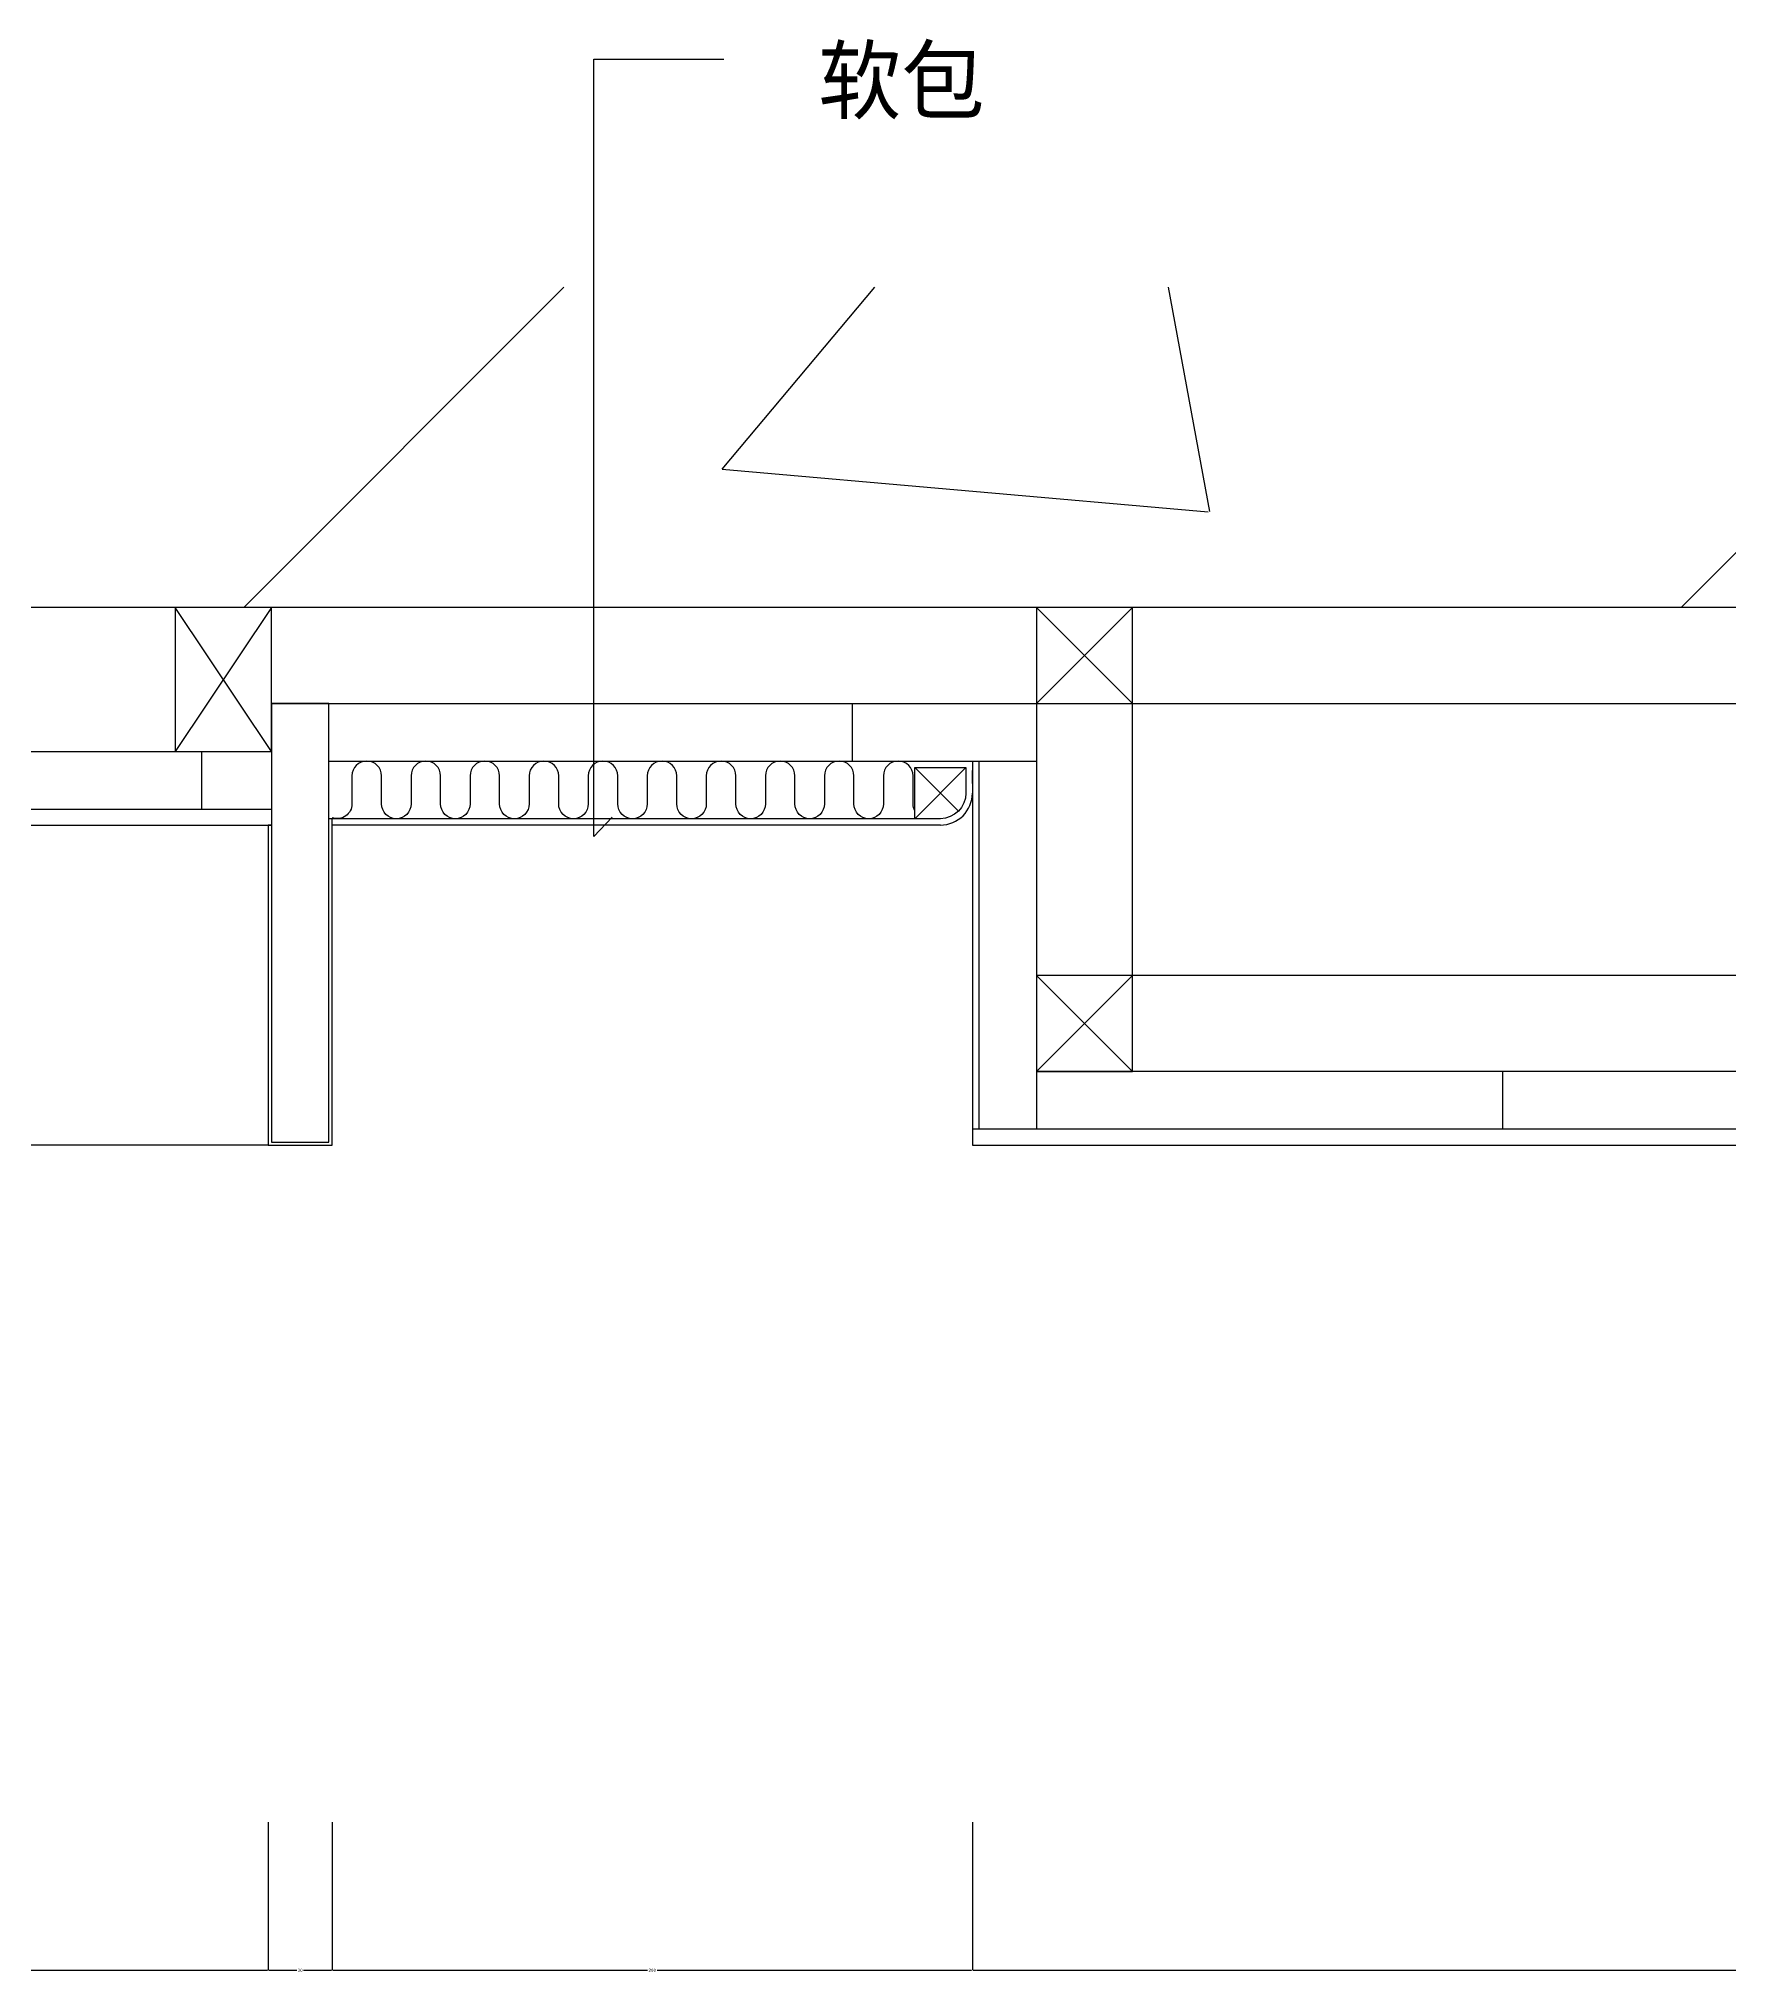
# Model space of a CAD drawing. Header units: metres. Extents: x -204445 to -200753, y -34616 to -32413.
# Drawn here: x -202031 to -201503, y -33564 to -32960 of the extents above; entities that cross this region are included whole.
import ezdxf

# ---------------------------------------------------------------- set-up
doc = ezdxf.new("R2010")
doc.units = ezdxf.units.M
for name, color, linetype in [('10填充', 8, 'Continuous'), ('1虚线', 8, 'Continuous'), ('21', 8, 'Continuous'), ('4', 3, 'Continuous'), ('5', 3, 'Continuous'), ('7标住', 1, 'Continuous'), ('LAYER2', 3, 'Continuous'), ('WALL', 7, 'Continuous')]:
    doc.layers.add(name, color=color, linetype=linetype)
doc.dimstyles.get("Standard").update_dxf_attribs({"dimtxt": 2.5, "dimasz": 2.5, "dimexe": 1.25, "dimexo": 0.625, "dimtad": 1, "dimcen": 2.5, "dimazin": 3, "dimtfac": 1, "dimtmove": 0, "dimatfit": 3})

# ---------------------------------------------------------------- blocks, each defined once
blk = doc.blocks.new('_CLOSEDFILLED')
at = {"color": 0, "linetype": 'BYBLOCK'}
blk.add_solid([(-1, 0.2), (0, 0), (-1, -0.2)], dxfattribs=at)
blk = doc.blocks.new('*D10')
for p, q in [((-203369, -33517.22), (-203369, -33563.5)), ((-201959, -33517.22), (-201959, -33563.5)), ((-203368.75, -33563.5), (-202666, -33563.5)), ((-202662, -33563.5), (-201959.25, -33563.5))]:
    blk.add_line(p, q)
at = {"layer": 'Defpoints'}
for p in [(-203369, -33517.22), (-201959, -33517.22), (-203369, -33563.5)]:
    blk.add_point(p, dxfattribs=at)
at = {"layer": '7标住', "xscale": 0.25, "yscale": 0.25, "rotation": 180}
blk.add_blockref('_CLOSEDFILLED', (-203369, -33563.5), dxfattribs=at)
at = {"layer": '7标住', "xscale": 0.25, "yscale": 0.25}
blk.add_blockref('_CLOSEDFILLED', (-201959, -33563.5), dxfattribs=at)
at = {"layer": '7标住', "insert": (-202664, -33563.5), "char_height": 1, "attachment_point": 5}
blk.add_mtext('1410', dxfattribs=at)
blk = doc.blocks.new('*D11')
for p, q in [((-201959, -33517.22), (-201959, -33563.5)), ((-201939, -33517.22), (-201939, -33563.5)), ((-201958.75, -33563.5), (-201950, -33563.5)), ((-201948, -33563.5), (-201939.25, -33563.5))]:
    blk.add_line(p, q)
at = {"layer": 'Defpoints'}
for p in [(-201959, -33517.22), (-201939, -33517.22), (-201959, -33563.5)]:
    blk.add_point(p, dxfattribs=at)
at = {"layer": '7标住', "xscale": 0.25, "yscale": 0.25, "rotation": 180}
blk.add_blockref('_CLOSEDFILLED', (-201959, -33563.5), dxfattribs=at)
at = {"layer": '7标住', "xscale": 0.25, "yscale": 0.25}
blk.add_blockref('_CLOSEDFILLED', (-201939, -33563.5), dxfattribs=at)
at = {"layer": '7标住', "insert": (-201949, -33563.5), "char_height": 1, "attachment_point": 5}
blk.add_mtext('20', dxfattribs=at)
blk = doc.blocks.new('*D12')
for p, q in [((-201939, -33517.22), (-201939, -33563.5)), ((-201739, -33517.22), (-201739, -33563.5)), ((-201938.75, -33563.5), (-201840.5, -33563.5)), ((-201837.5, -33563.5), (-201739.25, -33563.5))]:
    blk.add_line(p, q)
at = {"layer": 'Defpoints'}
for p in [(-201939, -33517.22), (-201739, -33517.22), (-201939, -33563.5)]:
    blk.add_point(p, dxfattribs=at)
at = {"layer": '7标住', "xscale": 0.25, "yscale": 0.25, "rotation": 180}
blk.add_blockref('_CLOSEDFILLED', (-201939, -33563.5), dxfattribs=at)
at = {"layer": '7标住', "xscale": 0.25, "yscale": 0.25}
blk.add_blockref('_CLOSEDFILLED', (-201739, -33563.5), dxfattribs=at)
at = {"layer": '7标住', "insert": (-201839, -33563.5), "char_height": 1, "attachment_point": 5}
blk.add_mtext('200', dxfattribs=at)
blk = doc.blocks.new('*D13')
for p, q in [((-201739, -33517.22), (-201739, -33563.5)), ((-201039, -33517.22), (-201039, -33563.5)), ((-201738.75, -33563.5), (-201390.5, -33563.5)), ((-201387.5, -33563.5), (-201039.25, -33563.5))]:
    blk.add_line(p, q)
at = {"layer": 'Defpoints'}
for p in [(-201739, -33517.22), (-201039, -33517.22), (-201739, -33563.5)]:
    blk.add_point(p, dxfattribs=at)
at = {"layer": '7标住', "xscale": 0.25, "yscale": 0.25, "rotation": 180}
blk.add_blockref('_CLOSEDFILLED', (-201739, -33563.5), dxfattribs=at)
at = {"layer": '7标住', "xscale": 0.25, "yscale": 0.25}
blk.add_blockref('_CLOSEDFILLED', (-201039, -33563.5), dxfattribs=at)
at = {"layer": '7标住', "insert": (-201389, -33563.5), "char_height": 1, "attachment_point": 5}
blk.add_mtext('700', dxfattribs=at)

msp = doc.modelspace()

# ---------------------------------------------------------------- hatches: boundary and pattern name
at = {"layer": '10填充'}
h = msp.add_hatch(dxfattribs=at)
h.set_pattern_fill('ANSI31', scale=100)
h.paths.add_polyline_path([(-200880.16, -33037.8), (-204445.11, -33037.8), (-204445.11, -33137.8), (-200880.16, -33137.8)])
h = msp.add_hatch(dxfattribs=at)
h.set_pattern_fill('AR-CONC', scale=10)
h.paths.add_polyline_path([(-200880.16, -33037.8), (-204445.11, -33037.8), (-204445.11, -33137.8), (-200880.16, -33137.8)])
h = msp.add_hatch(dxfattribs=at)
h.set_pattern_fill('AR-PARQ1', scale=4)
h.paths.add_polyline_path([(-201940, -33167.8), (-201958, -33167.8), (-201958, -33182.8), (-201958, -33304.8), (-201940, -33304.8)])
h.paths.add_polyline_path([(-201719, -33167.8), (-201940, -33167.8), (-201940, -33185.8), (-201719, -33185.8)])
h = msp.add_hatch(dxfattribs=at)
h.set_pattern_fill('AR-PARQ1', scale=4)
h.paths.add_polyline_path([(-201719, -33185.8), (-201737, -33185.8), (-201737, -33300.8), (-201719, -33300.8)])
h.paths.add_polyline_path([(-201059, -33282.8), (-201719, -33282.8), (-201719, -33300.8), (-201059, -33300.8)])
h.paths.add_polyline_path([(-201041, -33185.8), (-201059, -33185.8), (-201059, -33300.8), (-201041, -33300.8)])
h.paths.add_polyline_path([(-200939.71, -33167.8), (-201059, -33167.8), (-201059, -33185.8), (-200939.71, -33185.8)])
h = msp.add_hatch(dxfattribs=at)
h.set_pattern_fill('AR-PARQ1', scale=4)
h.paths.add_polyline_path([(-201958, -33182.8), (-201988, -33182.8), (-203370, -33182.8), (-203370, -33200.8), (-201958, -33200.8)])

# ---------------------------------------------------------------- linework, layer by layer
for p, q in [((-201719, -33167.8), (-201719, -33300.8)), ((-203370, -33182.8), (-201958, -33182.8)), ((-201757, -33187.8), (-201743.34, -33201.46)), ((-201757, -33203.8), (-201741, -33187.8)), ((-201737, -33185.8), (-201737, -33300.8)), ((-203370, -33200.8), (-201958, -33200.8)), ((-201749, -33203.8), (-201940, -33203.8)), ((-201059, -33282.8), (-201719, -33282.8))]:
    msp.add_line(p, q, dxfattribs=at)
msp.add_lwpolyline([(-201089, -33252.8), (-201689, -33252.8), (-201689, -33167.8), (-201089, -33167.8)], close=True, dxfattribs=at)
for points in [[(-201840.57, -33190.42), (-201840.57, -33199.19, -1), (-201849.79, -33199.19), (-201849.79, -33190.42, 1), (-201859.01, -33190.42), (-201859.01, -33199.19, -1), (-201868.24, -33199.19), (-201868.24, -33190.42, 1), (-201877.46, -33190.42), (-201877.46, -33199.19, -1), (-201886.69, -33199.19), (-201886.69, -33190.42, 1), (-201895.91, -33190.42), (-201895.91, -33199.19, -1), (-201905.13, -33199.19), (-201905.13, -33190.42, 1), (-201914.36, -33190.42), (-201914.36, -33199.19, -1), (-201923.58, -33199.19), (-201923.58, -33190.42, 1), (-201932.81, -33190.42), (-201932.81, -33199.19, -0.52), (-201939, -33203.52, -0.52)], [(-201757, -33201.38, -0.12), (-201757.55, -33199.19), (-201757.55, -33190.42, 1), (-201766.78, -33190.42), (-201766.78, -33199.19, -1), (-201776, -33199.19), (-201776, -33190.42, 1), (-201785.22, -33190.42), (-201785.22, -33199.19, -1), (-201794.45, -33199.19), (-201794.45, -33190.42, 1), (-201803.67, -33190.42), (-201803.67, -33199.19, -1), (-201812.89, -33199.19), (-201812.89, -33190.42, 1), (-201822.12, -33190.42), (-201822.12, -33199.19, -1), (-201831.34, -33199.19), (-201831.34, -33190.42, 1), (-201840.57, -33190.42), (-201840.57, -33199.19, -1), (-201849.79, -33199.19)]]:
    msp.add_lwpolyline(points, format="xyb", dxfattribs=at)
msp.add_lwpolyline([(-201749, -33203.8), (-201757, -33203.8), (-201757, -33187.8), (-201741, -33187.8), (-201741, -33195.8, -0.41)], format="xyb", close=True, dxfattribs=at)
at = {"layer": '1虚线'}
msp.add_line((-201959, -33305.8), (-203369, -33305.8), dxfattribs=at)
at = {"layer": '21'}
for p, q in [((-201958, -33182.8), (-201988, -33137.8)), ((-201958, -33137.8), (-201988, -33182.8)), ((-201958, -33182.8), (-201988, -33137.8)), ((-201958, -33137.8), (-201988, -33182.8)), ((-201689, -33167.8), (-201719, -33137.8)), ((-201689, -33137.8), (-201719, -33167.8)), ((-201689, -33167.8), (-201719, -33137.8)), ((-201689, -33137.8), (-201719, -33167.8)), ((-201958, -33167.8), (-200880.16, -33167.8)), ((-201940, -33185.8), (-201719, -33185.8)), ((-201689, -33282.8), (-201719, -33252.8)), ((-201689, -33252.8), (-201719, -33282.8)), ((-201689, -33282.8), (-201719, -33252.8)), ((-201689, -33252.8), (-201719, -33282.8))]:
    msp.add_line(p, q, dxfattribs=at)
for points in [[(-201958, -33182.8), (-201958, -33137.8), (-201988, -33137.8), (-201988, -33182.8)], [(-201958, -33182.8), (-201958, -33137.8), (-201988, -33137.8), (-201988, -33182.8)], [(-201689, -33167.8), (-201689, -33137.8), (-201719, -33137.8), (-201719, -33167.8)], [(-201689, -33167.8), (-201689, -33137.8), (-201719, -33137.8), (-201719, -33167.8)], [(-201958, -33304.8), (-201940, -33304.8), (-201940, -33167.8), (-201958, -33167.8)], [(-201689, -33282.8), (-201689, -33252.8), (-201719, -33252.8), (-201719, -33282.8)], [(-201689, -33282.8), (-201689, -33252.8), (-201719, -33252.8), (-201719, -33282.8)]]:
    msp.add_lwpolyline(points, close=True, dxfattribs=at)
at = {"layer": '4'}
msp.add_line((-201739, -33192.8), (-201739, -33188.8), dxfattribs=at)
at = {"layer": '5'}
for p, q in [((-201757, -33185.8), (-201739, -33185.8)), ((-201739, -33185.8), (-201739, -33195.8)), ((-201739, -33185.8), (-201739, -33300.8)), ((-203369, -33205.8), (-201958, -33205.8)), ((-201749, -33205.8), (-201939, -33205.8))]:
    msp.add_line(p, q, dxfattribs=at)
msp.add_lwpolyline([(-201039, -33300.8), (-201739, -33300.8), (-201739, -33305.8), (-201039, -33305.8)], close=True, dxfattribs=at)
msp.add_arc((-201749, -33195.8), 10, 270, 0, dxfattribs=at)
at = {"layer": '7标住'}
msp.add_lwpolyline([(-201851.56, -33203.32), (-201857.21, -33209.41), (-201857.21, -32966.58), (-201816.64, -32966.58)], dxfattribs=at)
at = {"layer": 'LAYER2'}
msp.add_lwpolyline([(-201958, -33205.8), (-201959, -33205.8), (-201959, -33305.8), (-201939, -33305.8), (-201939, -33203.8), (-201940, -33203.8)], dxfattribs=at)
at = {"layer": 'WALL'}
msp.add_line((-200880.16, -33137.8), (-204445.11, -33137.8), dxfattribs=at)

# ---------------------------------------------------------------- texts
at = {"layer": '7标住', "insert": (-201787.2, -32963.21), "char_height": 20, "attachment_point": 1}
msp.add_mtext('软包', dxfattribs=at)

# ---------------------------------------------------------------- dimensions: what is measured, and where the dimension line sits
at = {"layer": '7标住'}
for base, p1, p2, picture, middle in [((-203369, -33563.5), (-203369, -33517.22), (-201959, -33517.22), '*D10', (-202664, -33563.5)), ((-201959, -33563.5), (-201959, -33517.22), (-201939, -33517.22), '*D11', (-201949, -33563.5)), ((-201939, -33563.5), (-201939, -33517.22), (-201739, -33517.22), '*D12', (-201839, -33563.5)), ((-201739, -33563.5), (-201739, -33517.22), (-201039, -33517.22), '*D13', (-201389, -33563.5))]:
    dim = msp.add_linear_dim(base=base, p1=p1, p2=p2, dimstyle='Standard', dxfattribs=at)
    dim.commit()
    dim.dimension.update_dxf_attribs({"geometry": picture, "text_midpoint": middle})

doc.saveas('drawing.dxf')
